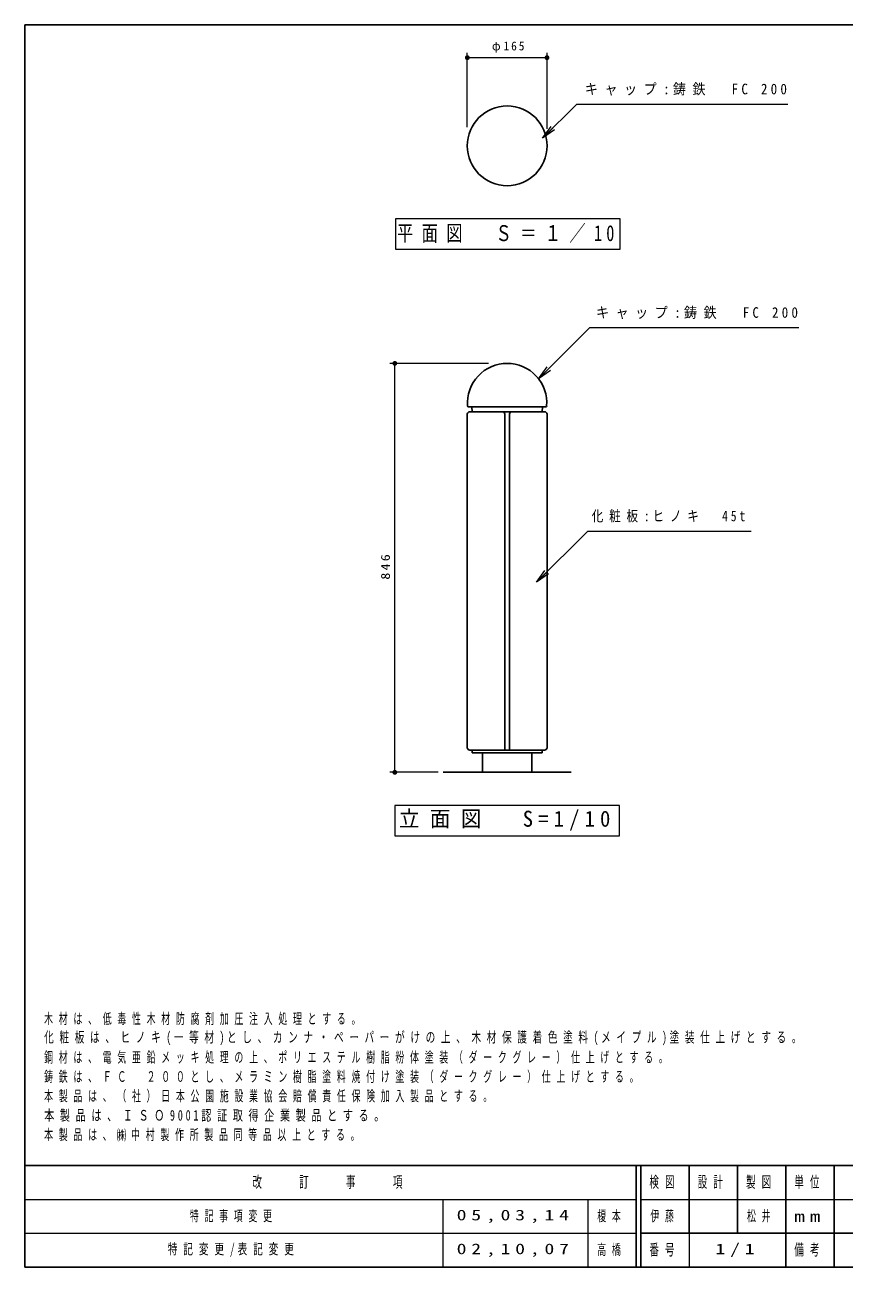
# Model space of a CAD drawing. Units: millimetres on the paper, scale 1:10. Extents: x -365 to 12, y -47 to 257.
# Drawn here: x -365 to -195.4, y 0 to 257 of the extents above; entities that cross this region are included whole.
import ezdxf
from ezdxf.enums import TextEntityAlignment as Align

# ---------------------------------------------------------------- set-up
doc = ezdxf.new("R2010")
doc.units = ezdxf.units.MM
doc.layers.add('LY_1', color=7, linetype='Continuous', lineweight=13)
doc.layers.add('LY_2', color=7, linetype='Continuous', lineweight=13)
doc.styles.add('ＭＳ ゴシック', font='')
doc.styles.get('ＭＳ ゴシック').set_extended_font_data('MS Gothic')

# ---------------------------------------------------------------- blocks, each defined once
blk = doc.blocks.new('filled_dot')
at = {"color": 0, "linetype": 'Continuous', "lineweight": -2, "const_width": 1.25}
blk.add_lwpolyline([(-0.625, 0, 1), (0.625, 0, 1)], format="xyb", close=True, dxfattribs=at)

msp = doc.modelspace()

# ---------------------------------------------------------------- linework, layer by layer
at = {"layer": 'LY_1'}
for p, q in [((-273.42, 235.802), (-273.42, 251.217)), ((-273.42, 250.217), (-256.92, 250.217)), ((-256.92, 235.511), (-256.92, 251.217)), ((-257.844, 233.526), (-256.076, 236.001)), ((-257.844, 233.526), (-255.722, 235.647)), ((-255.369, 235.294), (-257.844, 233.526)), ((-241.797, 216.868), (-288.297, 216.868)), ((-288.297, 216.868), (-288.297, 210.568)), ((-241.797, 210.568), (-241.797, 216.868)), ((-288.297, 210.568), (-241.797, 210.568)), ((-269.021, 186.967), (-289.42, 186.967)), ((-288.42, 102.367), (-288.42, 186.967)), ((-258.661, 183.755), (-256.893, 186.23)), ((-258.661, 183.755), (-256.54, 185.876)), ((-256.186, 185.522), (-258.661, 183.755)), ((-259.111, 141.674), (-257.343, 144.149)), ((-259.111, 141.674), (-256.989, 143.796)), ((-256.636, 143.442), (-259.111, 141.674)), ((-279.42, 102.367), (-289.42, 102.367)), ((-241.92, 95.517), (-288.42, 95.517)), ((-288.42, 95.517), (-288.42, 89.217)), ((-241.92, 89.217), (-241.92, 95.517)), ((-288.42, 89.217), (-241.92, 89.217))]:
    msp.add_line(p, q, dxfattribs=at)
at = {"layer": 'LY_1', "color": 3, "lineweight": 25}
for p, q in [((-273.147, 177.967), (-257.192, 177.967)), ((-272.502, 177.787), (-272.438, 177.147)), ((-257.838, 177.787), (-257.902, 177.147)), ((-273.42, 176.467), (-273.42, 107.467)), ((-272.92, 176.967), (-257.42, 176.967)), ((-265.67, 176.467), (-265.67, 106.967)), ((-264.67, 176.467), (-264.67, 106.967)), ((-256.92, 176.467), (-256.92, 107.467)), ((-272.92, 106.967), (-257.42, 106.967)), ((-272.42, 106.967), (-272.42, 106.367)), ((-272.42, 106.367), (-257.92, 106.367)), ((-270.25, 106.367), (-270.25, 102.367)), ((-260.09, 106.367), (-260.09, 102.367)), ((-257.92, 106.967), (-257.92, 106.367)), ((-278.42, 102.367), (-251.92, 102.367))]:
    msp.add_line(p, q, dxfattribs=at)
at = {"layer": 'LY_1'}
for points in [[(-257.844, 233.526), (-250.773, 240.597), (-207.074, 240.597)], [(-258.661, 183.755), (-248.054, 194.361), (-204.786, 194.361)], [(-259.111, 141.674), (-248.504, 152.281), (-214.672, 152.281)]]:
    msp.add_lwpolyline(points, dxfattribs=at)
at = {"layer": 'LY_1', "color": 3, "lineweight": 25}
msp.add_circle((-265.17, 231.967), 8.25, dxfattribs=at)
for centre, radius, start, end in [((-265.17, 178.767), 8.2, 89.99998, 184.30121), ((-265.17, 178.767), 8.2, 355.69876, 89.99998), ((-273.147, 178.167), 0.2, 184.30191, 270.00002), ((-272.701, 177.767), 0.2, 5.7114, 89.99998), ((-257.639, 177.767), 0.2, 89.99998, 174.28856), ((-257.192, 178.167), 0.2, 269.99996, 355.69807), ((-272.92, 176.467), 0.5, 89.99998, 179.99996), ((-272.239, 177.167), 0.2, 185.71139, 270.00002), ((-266.17, 176.467), 0.5, 0, 89.99998), ((-264.17, 176.467), 0.5, 89.99998, 179.99996), ((-258.101, 177.167), 0.2, 269.99996, 354.2886), ((-257.42, 176.467), 0.5, 0, 89.99998), ((-272.92, 107.467), 0.5, 179.99998, 270.00003), ((-257.42, 107.467), 0.5, 270.00002, 0)]:
    msp.add_arc(centre, radius, start, end, dxfattribs=at)
at = {"layer": 'LY_2', "color": 20, "lineweight": 25}
for p, q in [((0, 257), (-365, 257)), ((-365, 257), (-365, 0)), ((-365, 21), (0, 21)), ((-365, 0), (0, 0))]:
    msp.add_line(p, q, dxfattribs=at)
at = {"layer": 'LY_2', "color": 3, "lineweight": 25}
for p, q in [((-238.5, 21), (-238.5, 0)), ((-237.5, 21), (-237.5, 0)), ((-227.5, 21), (-227.5, 7)), ((-217.5, 21), (-217.5, 7)), ((-207.5, 21), (-207.5, 0)), ((-197.5, 21), (-197.5, 7)), ((-237.5, 7), (0, 7)), ((-197.5, 7), (-197.5, 0))]:
    msp.add_line(p, q, dxfattribs=at)
at = {"layer": 'LY_2'}
for p, q in [((-365, 14), (-238.5, 14)), ((-278.5, 14), (-278.5, 0)), ((-248.5, 14), (-248.5, 0)), ((-237.5, 14), (-182.5, 14)), ((-365, 7), (-238.5, 7)), ((-227.5, 7), (-227.5, 0))]:
    msp.add_line(p, q, dxfattribs=at)

# ---------------------------------------------------------------- block references
at = {"layer": 'LY_1', "xscale": 0.4, "yscale": 0.4}
msp.add_blockref('filled_dot', (-273.42, 250.217), dxfattribs=at)
for p, rotation in [((-256.92, 250.217), 180), ((-288.42, 186.967), 270), ((-288.42, 102.367), 90)]:
    msp.add_blockref('filled_dot', p, dxfattribs=dict(at, rotation=rotation))

# ---------------------------------------------------------------- texts
at = {"layer": 'LY_1', "style": 'ＭＳ ゴシック', "width": 0.65}
msp.add_text('㈱', height=2.199, dxfattribs=at).set_placement((-346.002, 27.296), align=Align.MIDDLE_LEFT)
at = {"layer": 'LY_1', "style": 'ＭＳ ゴシック'}
for s, insert, char_height, attachment_point in [('\\T1.33;\\W0.95;φ165', (-264.758, 251.217), 1.833, 8), ('\\T1.5;\\W0.9;キャップ:鋳鉄\u3000FC\\~200', (-249.074, 243.597), 2.199, 4), ('\\T1.51;\\W0.75;平面図\u3000Ｓ＝１／10', (-265.047, 213.718), 3.299, 5), ('\\T1.5;\\W0.9;キャップ:鋳鉄\u3000FC\\~200', (-246.786, 197.361), 2.199, 4), ('\\T1.5;\\W0.8;化粧板:ヒノキ\u300045t', (-247.672, 155.281), 2.199, 4), ('\\T1.5;\\W0.95;立面図\u3000S=1/10', (-265.17, 92.367), 3.299, 5), ('\\T1.64;\\W0.6;木材は、低毒性木材防腐剤加圧注入処理とする。', (-361.002, 51.296), 2.199, 4), ('\\T1.58;\\W0.65;化粧板は、ヒノキ(一等材)とし、カンナ・ペーパーがけの上、木材保護着色塗料(メイプル)塗装仕上げとする。', (-361.002, 47.296), 2.199, 4), ('\\T1.64;\\W0.6;鋼材は、電気亜鉛メッキ処理の上、ポリエステル樹脂粉体塗装（ダークグレー）仕上げとする。', (-361.002, 43.296), 2.199, 4), ('\\T1.64;\\W0.6;鋳鉄は、ＦＣ\u3000２００とし、メラミン樹脂塗料焼付け塗装（ダークグレー）仕上げとする。', (-361.002, 39.296), 2.199, 4), ('\\T1.64;\\W0.6;本製品は、（社）日本公園施設業協会賠償責任保険加入製品とする。', (-361.002, 35.296), 2.199, 4), ('\\T1.55;\\W0.7;本製品は、ＩＳＯ9001認証取得企業製品とする。', (-361.002, 31.296), 2.199, 4), ('\\T1.64;\\W0.6;本製品は、', (-361.002, 27.296), 2.199, 4), ('\\T1.64;\\W0.6;中村製作所製品同等品以上とする。', (-343.002, 27.296), 2.199, 4), ('\\T1.64;\\W0.6;特記事項変更', (-321.75, 10.5), 2.199, 5), ('\\T1.5;\\W1.35;05,03,14', (-263.5, 10.5), 2.199, 5), ('\\T1.64;\\W0.6;榎本', (-243.5, 10.5), 2.199, 5), ('\\T1.64;\\W0.6;伊藤', (-232.5, 10.5), 2.199, 5), ('\\T1.64;\\W0.6;松井', (-212.5, 10.5), 2.199, 5), ('\\T1.61;\\W0.65;特記変更/表記変更', (-321.75, 3.5), 2.199, 5), ('\\T1.5;\\W1.35;02,10,07', (-263.5, 3.5), 2.199, 5), ('\\T1.64;\\W0.6;高橋', (-243.5, 3.5), 2.199, 5), ('\\T1.5;\\W1.35;1/1', (-217.5, 3.5), 2.199, 5)]:
    msp.add_mtext(s, dxfattribs=dict(at, insert=insert, char_height=char_height, attachment_point=attachment_point))
at = {"layer": 'LY_1', "insert": (-289.42, 145.084), "char_height": 1.833, "attachment_point": 8, "rotation": 90, "style": 'ＭＳ ゴシック'}
msp.add_mtext('\\T1.33;\\W1.15;846', dxfattribs=at)
at = {"layer": 'LY_2', "char_height": 2.346, "attachment_point": 5, "style": 'ＭＳ ゴシック'}
for s, insert in [('\\T1.64;\\W0.6;改\u3000\u3000訂\u3000\u3000事\u3000\u3000項', (-301.75, 17.5)), ('\\T1.64;\\W0.6;検図', (-232.5, 17.5)), ('\\T1.64;\\W0.6;設計', (-222.5, 17.5)), ('\\T1.64;\\W0.6;製図', (-212.5, 17.5)), ('\\T1.64;\\W0.6;単位', (-202.5, 17.5)), ('\\T1.5;\\W1.35;mm', (-202.5, 10.5)), ('\\T1.64;\\W0.6;備考', (-202.5, 3.5)), ('\\T1.64;\\W0.6;番号', (-232.5, 3.5))]:
    msp.add_mtext(s, dxfattribs=dict(at, insert=insert))

doc.saveas('drawing.dxf')
